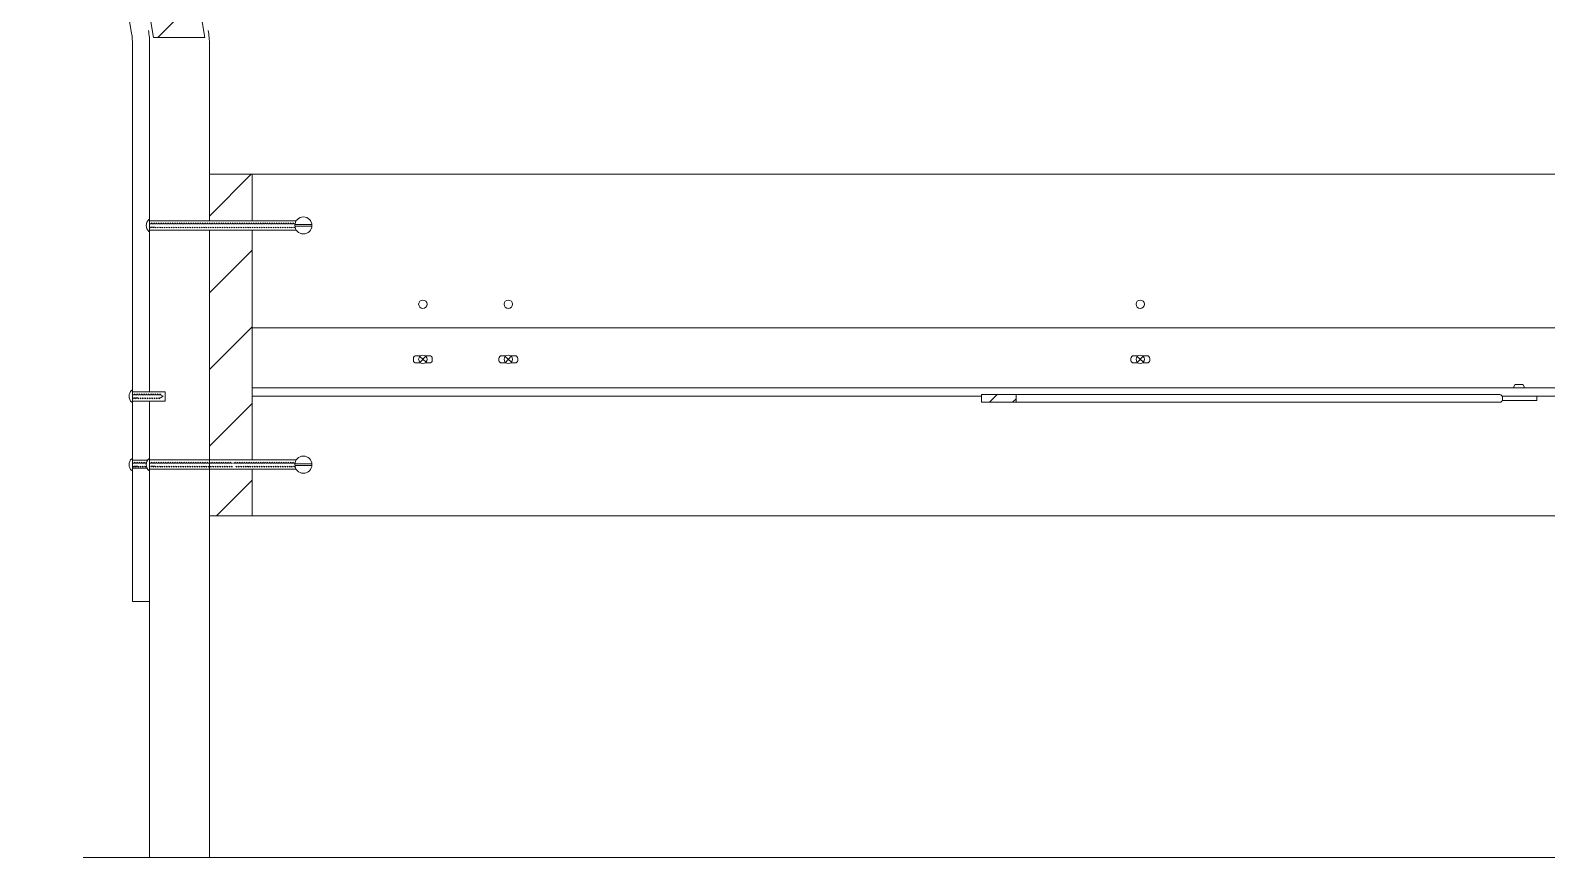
# Model space of a CAD drawing. Header units: millimetres. Extents: x 34 to 3072, y -237 to 919.
# Drawn here: x 2535.6 to 2624.4, y 672.8 to 721.2 of the extents above; entities that cross this region are included whole.
import ezdxf

# ---------------------------------------------------------------- set-up
doc = ezdxf.new("R2010")
doc.units = ezdxf.units.MM
doc.header["$MEASUREMENT"] = 0
doc.linetypes.add('ACAD_ISO02W100', pattern=[15, 12, -3])
for name, color, linetype, lineweight in [('elementi non sezionati', 8, 'Continuous', 18), ('linea di terra', 1, 'Continuous', 18), ('pareti sezionate', 7, 'Continuous', 18), ('retino', 11, 'Continuous', 18), ('riquadro viti', 2, 'Continuous', 18), ('viti e cerniere', 4, 'Continuous', 13)]:
    doc.layers.add(name, color=color, linetype=linetype, lineweight=lineweight)

msp = doc.modelspace()

# ---------------------------------------------------------------- hatches: boundary and pattern name
at = {"layer": 'retino'}
h = msp.add_hatch(dxfattribs=at)
h.set_pattern_fill('ANSI31', color=256)
h.set_pattern_definition([(45, (613.875, -36.4463), (-2.245064, 2.245064), [])])
h.paths.add_polyline_path([(2542.066, 742.813), (2539.066, 742.813), (2539.876, 738.055), (2541.594, 738.055), (2541.594, 737.58), (2539.957, 737.58), (2541.58, 728.046), (2542.291, 728.046), (2542.291, 727.571), (2541.661, 727.571), (2542.258, 724.061), (2543.974, 724.061), (2543.974, 723.586), (2542.339, 723.586), (2542.811, 720.813), (2545.811, 720.813)])
h.paths.add_polyline_path([(2548.579, 709.541), (2546.079, 709.541), (2546.079, 696.086), (2548.579, 696.086)])
h.paths.add_polyline_path([(2548.579, 712.813), (2546.079, 712.813), (2546.079, 710.086), (2548.579, 710.086)])
h.paths.add_polyline_path([(2548.579, 695.541), (2546.079, 695.541), (2546.079, 692.813), (2548.079, 692.813), (2548.579, 692.813)])
h.paths.add_polyline_path([(2766.079, 712.813), (2764.079, 712.813), (2763.579, 712.813), (2763.579, 708.666), (2764.158, 708.666), (2764.158, 707.914), (2763.579, 707.914), (2763.579, 705.727), (2764.158, 705.727), (2764.158, 704.872), (2763.579, 704.872), (2763.579, 699.453), (2764.158, 699.453), (2764.158, 698.597), (2763.579, 698.597), (2763.579, 692.813), (2764.079, 692.813), (2766.079, 692.813)])
h = msp.add_hatch(dxfattribs=at)
h.set_pattern_fill('ANSI31', color=256, scale=0.3)
h.set_pattern_definition([(45, (613.8751, -36.4463), (-0.6735192, 0.6735192), [])])
h.paths.add_polyline_path([(2593.302, 699.913), (2591.279, 699.913), (2591.279, 699.463), (2593.302, 699.463)])

# ---------------------------------------------------------------- linework, layer by layer
at = {"layer": 'elementi non sezionati'}
for p, q in [((2541.522, 721.062), (2535.593, 755.813)), ((2541.579, 720.39), (2541.579, 712.813)), ((2542.579, 720.39), (2542.579, 700.071)), ((2546.079, 712.813), (2546.079, 720.39)), ((2541.579, 687.813), (2541.579, 712.813)), ((2548.579, 712.813), (2763.579, 712.813)), ((2542.579, 699.526), (2542.579, 672.813)), ((2546.079, 692.813), (2546.079, 672.813)), ((2763.579, 692.813), (2548.579, 692.813)), ((2541.579, 687.813), (2542.579, 687.813)), ((2546.079, 672.813), (2542.579, 672.813))]:
    msp.add_line(p, q, dxfattribs=at)
for centre, radius in [((2537.579, 720.39), 4), ((2537.579, 720.39), 5), ((2541.079, 720.39), 5)]:
    msp.add_arc(centre, radius, 0, 9.6824, dxfattribs=at)
at = {"layer": 'linea di terra'}
msp.add_line((2538.682, 672.813), (2773.647, 672.813), dxfattribs=at)
at = {"layer": 'pareti sezionate'}
for points in [[(2539.876, 738.055), (2539.066, 742.813), (2542.066, 742.813), (2545.811, 720.813), (2542.811, 720.813), (2542.339, 723.586)], [(2546.079, 710.086), (2546.079, 712.813), (2548.579, 712.813), (2548.579, 710.086)], [(2548.579, 695.541), (2548.579, 692.813), (2548.079, 692.813), (2546.079, 692.813), (2546.079, 709.541)], [(2548.579, 709.541), (2548.579, 696.086)]]:
    msp.add_lwpolyline(points, dxfattribs=at)
at = {"layer": 'riquadro viti', "ltscale": 0.07}
msp.add_line((2551.16, 709.541), (2542.579, 709.541), dxfattribs=at)
at = {"layer": 'riquadro viti', "linetype": 'ACAD_ISO02W100', "ltscale": 0.07}
for p, q in [((2542.455, 696.074), (2541.578, 696.074)), ((2542.427, 695.599), (2541.579, 695.599))]:
    msp.add_line(p, q, dxfattribs=at)
at = {"layer": 'riquadro viti', "ltscale": 0.07}
for points in [[(2542.579, 710.086), (2551.16, 710.086)], [(2541.582, 700.071), (2543.49, 700.071), (2543.49, 699.526), (2541.586, 699.526)], [(2542.579, 696.086), (2551.16, 696.086)], [(2551.16, 695.541), (2542.579, 695.541)]]:
    msp.add_lwpolyline(points, dxfattribs=at)
at = {"layer": 'viti e cerniere'}
for p, q in [((2542.579, 709.939), (2542.613, 709.906)), ((2542.579, 709.72), (2542.604, 709.72)), ((2542.604, 709.72), (2542.663, 709.664)), ((2542.613, 709.906), (2542.69, 709.906)), ((2542.663, 709.72), (2542.74, 709.72)), ((2542.663, 709.72), (2542.663, 709.664)), ((2542.69, 709.963), (2542.749, 709.906)), ((2542.69, 709.963), (2542.69, 709.906)), ((2542.74, 709.72), (2542.799, 709.664)), ((2542.749, 709.906), (2542.825, 709.906)), ((2542.799, 709.72), (2542.875, 709.72)), ((2542.799, 709.72), (2542.799, 709.664)), ((2542.825, 709.963), (2542.884, 709.906)), ((2542.825, 709.963), (2542.825, 709.906)), ((2542.875, 709.72), (2542.934, 709.664)), ((2542.884, 709.906), (2542.961, 709.906)), ((2542.934, 709.72), (2542.934, 709.664)), ((2542.961, 709.963), (2543.02, 709.906)), ((2542.961, 709.963), (2542.961, 709.906)), ((2543.011, 709.72), (2543.07, 709.664)), ((2543.02, 709.906), (2543.096, 709.906)), ((2543.07, 709.72), (2543.07, 709.664)), ((2543.096, 709.963), (2543.156, 709.906)), ((2543.096, 709.963), (2543.096, 709.906)), ((2543.146, 709.72), (2543.205, 709.664)), ((2543.156, 709.906), (2543.232, 709.906)), ((2543.205, 709.72), (2543.205, 709.664)), ((2543.232, 709.963), (2543.291, 709.906)), ((2543.232, 709.963), (2543.232, 709.906)), ((2543.282, 709.72), (2543.341, 709.664)), ((2543.291, 709.906), (2543.368, 709.906)), ((2543.341, 709.72), (2543.341, 709.664)), ((2543.368, 709.963), (2543.427, 709.906)), ((2543.368, 709.963), (2543.368, 709.906)), ((2543.418, 709.72), (2543.477, 709.664)), ((2543.427, 709.906), (2543.503, 709.906)), ((2543.477, 709.72), (2543.477, 709.664)), ((2543.503, 709.963), (2543.562, 709.906)), ((2543.503, 709.963), (2543.503, 709.906)), ((2543.553, 709.72), (2543.612, 709.664)), ((2543.562, 709.906), (2543.639, 709.906)), ((2543.612, 709.72), (2543.612, 709.664)), ((2543.639, 709.963), (2543.698, 709.906)), ((2543.639, 709.963), (2543.639, 709.906)), ((2543.689, 709.72), (2543.748, 709.664)), ((2543.698, 709.906), (2543.774, 709.906)), ((2543.748, 709.72), (2543.748, 709.664)), ((2543.774, 709.963), (2543.833, 709.906)), ((2543.774, 709.963), (2543.774, 709.906)), ((2543.824, 709.72), (2543.883, 709.664)), ((2543.833, 709.906), (2543.91, 709.906)), ((2543.883, 709.72), (2543.883, 709.664)), ((2543.91, 709.963), (2543.969, 709.906)), ((2543.91, 709.963), (2543.91, 709.906)), ((2543.96, 709.72), (2544.019, 709.664)), ((2543.969, 709.906), (2544.046, 709.906)), ((2544.019, 709.72), (2544.019, 709.664)), ((2544.046, 709.963), (2544.105, 709.906)), ((2544.046, 709.963), (2544.046, 709.906)), ((2544.095, 709.72), (2544.155, 709.664)), ((2544.105, 709.906), (2544.181, 709.906)), ((2544.155, 709.72), (2544.155, 709.664)), ((2544.181, 709.963), (2544.24, 709.906)), ((2544.181, 709.963), (2544.181, 709.906)), ((2544.231, 709.72), (2544.29, 709.664)), ((2544.24, 709.906), (2544.317, 709.906)), ((2544.29, 709.72), (2544.29, 709.664)), ((2544.317, 709.963), (2544.376, 709.906)), ((2544.317, 709.963), (2544.317, 709.906)), ((2544.367, 709.72), (2544.426, 709.664)), ((2544.376, 709.906), (2544.452, 709.906)), ((2544.426, 709.72), (2544.426, 709.664)), ((2544.452, 709.963), (2544.511, 709.906)), ((2544.452, 709.963), (2544.452, 709.906)), ((2544.502, 709.72), (2544.561, 709.664)), ((2544.511, 709.906), (2544.588, 709.906)), ((2544.561, 709.72), (2544.561, 709.664)), ((2544.588, 709.963), (2544.647, 709.906)), ((2544.588, 709.963), (2544.588, 709.906)), ((2544.638, 709.72), (2544.697, 709.664)), ((2544.647, 709.906), (2544.723, 709.906)), ((2544.697, 709.72), (2544.697, 709.664)), ((2544.723, 709.963), (2544.783, 709.906)), ((2544.723, 709.963), (2544.723, 709.906)), ((2544.773, 709.72), (2544.832, 709.664)), ((2544.783, 709.906), (2544.859, 709.906)), ((2544.832, 709.72), (2544.832, 709.664)), ((2544.859, 709.963), (2544.918, 709.906)), ((2544.859, 709.963), (2544.859, 709.906)), ((2544.909, 709.72), (2544.968, 709.664)), ((2544.918, 709.906), (2544.995, 709.906)), ((2544.968, 709.72), (2544.968, 709.664)), ((2544.995, 709.963), (2545.054, 709.906)), ((2544.995, 709.963), (2544.995, 709.906)), ((2545.045, 709.72), (2545.104, 709.664)), ((2545.054, 709.906), (2545.13, 709.906)), ((2545.104, 709.72), (2545.104, 709.664)), ((2545.13, 709.963), (2545.189, 709.906)), ((2545.13, 709.963), (2545.13, 709.906)), ((2545.18, 709.72), (2545.239, 709.664)), ((2545.189, 709.906), (2545.266, 709.906)), ((2545.239, 709.72), (2545.239, 709.664)), ((2545.266, 709.963), (2545.325, 709.906)), ((2545.266, 709.963), (2545.266, 709.906)), ((2545.316, 709.72), (2545.375, 709.664)), ((2545.325, 709.906), (2545.401, 709.906)), ((2545.375, 709.72), (2545.375, 709.664)), ((2545.401, 709.963), (2545.46, 709.906)), ((2545.401, 709.963), (2545.401, 709.906)), ((2545.451, 709.72), (2545.51, 709.664)), ((2545.46, 709.906), (2545.537, 709.906)), ((2545.51, 709.72), (2545.51, 709.664)), ((2545.537, 709.963), (2545.596, 709.906)), ((2545.537, 709.963), (2545.537, 709.906)), ((2545.587, 709.72), (2545.646, 709.664)), ((2545.596, 709.906), (2545.673, 709.906)), ((2545.646, 709.72), (2545.646, 709.664)), ((2545.673, 709.963), (2545.732, 709.906)), ((2545.673, 709.963), (2545.673, 709.906)), ((2545.722, 709.72), (2545.782, 709.664)), ((2545.732, 709.906), (2545.808, 709.906)), ((2545.782, 709.72), (2545.782, 709.664)), ((2545.808, 709.963), (2545.867, 709.906)), ((2545.808, 709.963), (2545.808, 709.906)), ((2545.858, 709.72), (2545.917, 709.664)), ((2545.867, 709.906), (2545.944, 709.906)), ((2545.917, 709.72), (2545.917, 709.664)), ((2545.944, 709.963), (2546.003, 709.906)), ((2545.944, 709.963), (2545.944, 709.906)), ((2545.994, 709.72), (2546.053, 709.664)), ((2546.003, 709.906), (2546.079, 709.906)), ((2546.053, 709.72), (2546.053, 709.664)), ((2546.079, 709.963), (2546.138, 709.906)), ((2546.079, 709.963), (2546.079, 709.906)), ((2546.129, 709.72), (2546.188, 709.664)), ((2546.138, 709.906), (2546.215, 709.906)), ((2546.188, 709.72), (2546.188, 709.664)), ((2546.215, 709.963), (2546.274, 709.906)), ((2546.215, 709.963), (2546.215, 709.906)), ((2546.265, 709.72), (2546.324, 709.664)), ((2546.274, 709.906), (2546.35, 709.906)), ((2546.324, 709.72), (2546.324, 709.664)), ((2546.35, 709.963), (2546.409, 709.906)), ((2546.35, 709.963), (2546.35, 709.906)), ((2546.4, 709.72), (2546.459, 709.664)), ((2546.409, 709.906), (2546.486, 709.906)), ((2546.459, 709.72), (2546.459, 709.664)), ((2546.486, 709.963), (2546.545, 709.906)), ((2546.486, 709.963), (2546.486, 709.906)), ((2546.536, 709.72), (2546.595, 709.664)), ((2546.545, 709.906), (2546.621, 709.906)), ((2546.595, 709.72), (2546.595, 709.664)), ((2546.621, 709.963), (2546.681, 709.906)), ((2546.621, 709.963), (2546.621, 709.906)), ((2546.671, 709.72), (2546.73, 709.664)), ((2546.681, 709.906), (2546.757, 709.906)), ((2546.73, 709.72), (2546.73, 709.664)), ((2546.757, 709.963), (2546.816, 709.906)), ((2546.757, 709.963), (2546.757, 709.906)), ((2546.807, 709.72), (2546.866, 709.664)), ((2546.816, 709.906), (2546.892, 709.906)), ((2546.866, 709.72), (2546.866, 709.664)), ((2546.892, 709.963), (2546.951, 709.906)), ((2546.892, 709.963), (2546.892, 709.906)), ((2546.942, 709.72), (2547.001, 709.664)), ((2546.951, 709.906), (2547.028, 709.906)), ((2547.001, 709.72), (2547.001, 709.664)), ((2547.028, 709.963), (2547.087, 709.906)), ((2547.028, 709.963), (2547.028, 709.906)), ((2547.078, 709.72), (2547.137, 709.664)), ((2547.087, 709.906), (2547.164, 709.906)), ((2547.137, 709.72), (2547.137, 709.664)), ((2547.164, 709.963), (2547.223, 709.906)), ((2547.164, 709.963), (2547.164, 709.906)), ((2547.213, 709.72), (2547.273, 709.664)), ((2547.223, 709.906), (2547.299, 709.906)), ((2547.273, 709.72), (2547.273, 709.664)), ((2547.299, 709.963), (2547.358, 709.906)), ((2547.299, 709.963), (2547.299, 709.906)), ((2547.349, 709.72), (2547.408, 709.664)), ((2547.358, 709.906), (2547.435, 709.906)), ((2547.408, 709.72), (2547.408, 709.664)), ((2547.435, 709.963), (2547.494, 709.906)), ((2547.435, 709.963), (2547.435, 709.906)), ((2547.484, 709.72), (2547.544, 709.664)), ((2547.494, 709.906), (2547.57, 709.906)), ((2547.544, 709.72), (2547.544, 709.664)), ((2547.57, 709.963), (2547.629, 709.906)), ((2547.57, 709.963), (2547.57, 709.906)), ((2547.62, 709.72), (2547.679, 709.664)), ((2547.629, 709.906), (2547.706, 709.906)), ((2547.679, 709.72), (2547.679, 709.664)), ((2547.706, 709.963), (2547.765, 709.906)), ((2547.706, 709.963), (2547.706, 709.906)), ((2547.756, 709.72), (2547.815, 709.664)), ((2547.765, 709.906), (2547.841, 709.906)), ((2547.815, 709.72), (2547.815, 709.664)), ((2547.841, 709.963), (2547.9, 709.906)), ((2547.841, 709.963), (2547.841, 709.906)), ((2547.891, 709.72), (2547.95, 709.664)), ((2547.9, 709.906), (2547.977, 709.906)), ((2547.95, 709.72), (2547.95, 709.664)), ((2547.977, 709.963), (2548.036, 709.906)), ((2547.977, 709.963), (2547.977, 709.906)), ((2548.027, 709.72), (2548.086, 709.664)), ((2548.036, 709.906), (2548.112, 709.906)), ((2548.086, 709.72), (2548.086, 709.664)), ((2548.112, 709.963), (2548.171, 709.906)), ((2548.112, 709.963), (2548.112, 709.906)), ((2548.162, 709.72), (2548.221, 709.664)), ((2548.171, 709.906), (2548.248, 709.906)), ((2548.221, 709.72), (2548.221, 709.664)), ((2548.248, 709.963), (2548.307, 709.906)), ((2548.248, 709.963), (2548.248, 709.906)), ((2548.298, 709.72), (2548.357, 709.664)), ((2548.307, 709.906), (2548.383, 709.906)), ((2548.357, 709.72), (2548.357, 709.664)), ((2548.383, 709.963), (2548.443, 709.906)), ((2548.383, 709.963), (2548.383, 709.906)), ((2548.433, 709.72), (2548.492, 709.664)), ((2548.443, 709.906), (2548.519, 709.906)), ((2548.492, 709.72), (2548.492, 709.664)), ((2548.519, 709.963), (2548.578, 709.906)), ((2548.519, 709.963), (2548.519, 709.906)), ((2548.569, 709.72), (2548.628, 709.664)), ((2548.578, 709.906), (2548.655, 709.906)), ((2548.628, 709.72), (2548.628, 709.664)), ((2548.655, 709.963), (2548.714, 709.906)), ((2548.655, 709.963), (2548.655, 709.906)), ((2548.705, 709.72), (2548.764, 709.664)), ((2548.714, 709.906), (2548.79, 709.906)), ((2548.764, 709.72), (2548.764, 709.664)), ((2548.79, 709.963), (2548.849, 709.906)), ((2548.79, 709.963), (2548.79, 709.906)), ((2548.84, 709.72), (2548.899, 709.664)), ((2548.849, 709.906), (2548.926, 709.906)), ((2548.899, 709.72), (2548.899, 709.664)), ((2548.926, 709.963), (2548.985, 709.906)), ((2548.926, 709.963), (2548.926, 709.906)), ((2548.976, 709.72), (2549.035, 709.664)), ((2548.985, 709.906), (2549.061, 709.906)), ((2549.035, 709.72), (2549.035, 709.664)), ((2549.061, 709.963), (2549.12, 709.906)), ((2549.061, 709.963), (2549.061, 709.906)), ((2549.111, 709.72), (2549.17, 709.664)), ((2549.12, 709.906), (2549.197, 709.906)), ((2549.17, 709.72), (2549.17, 709.664)), ((2549.197, 709.963), (2549.256, 709.906)), ((2549.197, 709.963), (2549.197, 709.906)), ((2549.247, 709.72), (2549.306, 709.664)), ((2549.256, 709.906), (2549.332, 709.906)), ((2549.306, 709.72), (2549.306, 709.664)), ((2549.332, 709.963), (2549.391, 709.906)), ((2549.332, 709.963), (2549.332, 709.906)), ((2549.382, 709.72), (2549.441, 709.664)), ((2549.391, 709.906), (2549.468, 709.906)), ((2549.441, 709.72), (2549.441, 709.664)), ((2549.468, 709.963), (2549.527, 709.906)), ((2549.468, 709.963), (2549.468, 709.906)), ((2549.518, 709.72), (2549.577, 709.664)), ((2549.527, 709.906), (2549.603, 709.906)), ((2549.577, 709.72), (2549.577, 709.664)), ((2549.603, 709.963), (2549.662, 709.906)), ((2549.603, 709.963), (2549.603, 709.906)), ((2549.653, 709.72), (2549.712, 709.664)), ((2549.662, 709.906), (2549.739, 709.906)), ((2549.712, 709.72), (2549.712, 709.664)), ((2549.739, 709.963), (2549.798, 709.906)), ((2549.739, 709.963), (2549.739, 709.906)), ((2549.789, 709.72), (2549.848, 709.664)), ((2549.798, 709.906), (2549.875, 709.906)), ((2549.848, 709.72), (2549.848, 709.664)), ((2549.875, 709.963), (2549.934, 709.906)), ((2549.875, 709.963), (2549.875, 709.906)), ((2549.924, 709.72), (2549.984, 709.664)), ((2549.934, 709.906), (2550.01, 709.906)), ((2549.984, 709.72), (2549.984, 709.664)), ((2550.01, 709.963), (2550.069, 709.906)), ((2550.01, 709.963), (2550.01, 709.906)), ((2550.06, 709.72), (2550.119, 709.664)), ((2550.069, 709.906), (2550.146, 709.906)), ((2550.119, 709.72), (2550.119, 709.664)), ((2550.146, 709.963), (2550.205, 709.906)), ((2550.146, 709.963), (2550.146, 709.906)), ((2550.195, 709.72), (2550.255, 709.664)), ((2550.205, 709.906), (2550.281, 709.906)), ((2550.255, 709.72), (2550.255, 709.664)), ((2550.281, 709.963), (2550.34, 709.906)), ((2550.281, 709.963), (2550.281, 709.906)), ((2550.331, 709.72), (2550.39, 709.664)), ((2550.34, 709.906), (2550.417, 709.906)), ((2550.39, 709.72), (2550.39, 709.664)), ((2550.417, 709.963), (2550.476, 709.906)), ((2550.417, 709.963), (2550.417, 709.906)), ((2550.467, 709.72), (2550.526, 709.664)), ((2550.476, 709.906), (2550.552, 709.906)), ((2550.526, 709.72), (2550.526, 709.664)), ((2550.552, 709.963), (2550.611, 709.906)), ((2550.552, 709.963), (2550.552, 709.906)), ((2550.602, 709.72), (2550.661, 709.664)), ((2550.611, 709.906), (2550.688, 709.906)), ((2550.661, 709.72), (2550.661, 709.664)), ((2550.688, 709.963), (2550.747, 709.906)), ((2550.688, 709.963), (2550.688, 709.906)), ((2550.738, 709.72), (2550.797, 709.664)), ((2550.747, 709.906), (2550.823, 709.906)), ((2550.797, 709.72), (2550.797, 709.664)), ((2550.823, 709.963), (2550.883, 709.906)), ((2550.823, 709.963), (2550.823, 709.906)), ((2550.873, 709.72), (2550.932, 709.664)), ((2550.883, 709.906), (2550.959, 709.906)), ((2550.932, 709.72), (2550.932, 709.664)), ((2550.959, 709.963), (2551.018, 709.906)), ((2550.959, 709.963), (2550.959, 709.906)), ((2551.009, 709.72), (2551.068, 709.664)), ((2551.018, 709.906), (2551.088, 709.906)), ((2551.068, 709.72), (2551.068, 709.664)), ((2551.082, 709.863), (2552.077, 709.863)), ((2551.082, 709.763), (2552.077, 709.763)), ((2763.579, 703.813), (2548.579, 703.813)), ((2558.023, 702.035), (2558.023, 701.918)), ((2558.173, 702.185), (2558.435, 702.185)), ((2558.173, 701.768), (2558.435, 701.768)), ((2558.762, 701.81), (2558.393, 702.146)), ((2558.754, 702.155), (2558.404, 701.798)), ((2558.711, 702.185), (2558.973, 702.185)), ((2558.711, 701.768), (2558.973, 701.768)), ((2559.123, 702.035), (2559.123, 701.918)), ((2563.029, 702.035), (2563.029, 701.918)), ((2563.179, 702.185), (2563.441, 702.185)), ((2563.179, 701.768), (2563.441, 701.768)), ((2563.762, 701.81), (2563.393, 702.146)), ((2563.754, 702.155), (2563.404, 701.798)), ((2563.717, 702.185), (2563.979, 702.185)), ((2563.717, 701.768), (2563.979, 701.768)), ((2564.129, 702.035), (2564.129, 701.918)), ((2600.03, 702.035), (2600.03, 701.918)), ((2600.18, 702.185), (2600.442, 702.185)), ((2600.18, 701.768), (2600.442, 701.768)), ((2600.762, 701.81), (2600.393, 702.146)), ((2600.754, 702.155), (2600.404, 701.798)), ((2600.717, 702.185), (2600.98, 702.185)), ((2600.717, 701.768), (2600.98, 701.768)), ((2601.13, 702.035), (2601.13, 701.918)), ((2622.598, 700.513), (2622.898, 700.513)), ((2622.598, 700.513), (2622.898, 700.513)), ((2541.579, 699.939), (2541.613, 699.906)), ((2541.579, 699.72), (2541.604, 699.72)), ((2541.604, 699.72), (2541.663, 699.664)), ((2541.613, 699.906), (2541.69, 699.906)), ((2541.663, 699.72), (2541.74, 699.72)), ((2541.663, 699.72), (2541.663, 699.664)), ((2541.69, 699.963), (2541.749, 699.906)), ((2541.69, 699.963), (2541.69, 699.906)), ((2541.74, 699.72), (2541.799, 699.664)), ((2541.749, 699.906), (2541.825, 699.906)), ((2541.799, 699.72), (2541.875, 699.72)), ((2541.799, 699.72), (2541.799, 699.664)), ((2541.825, 699.963), (2541.884, 699.906)), ((2541.825, 699.963), (2541.825, 699.906)), ((2541.875, 699.72), (2541.934, 699.664)), ((2541.884, 699.906), (2541.961, 699.906)), ((2541.934, 699.72), (2541.934, 699.664)), ((2541.961, 699.963), (2542.02, 699.906)), ((2541.961, 699.963), (2541.961, 699.906)), ((2542.011, 699.72), (2542.07, 699.664)), ((2542.02, 699.906), (2542.096, 699.906)), ((2542.07, 699.72), (2542.07, 699.664)), ((2542.096, 699.963), (2542.156, 699.906)), ((2542.096, 699.963), (2542.096, 699.906)), ((2542.146, 699.72), (2542.205, 699.664)), ((2542.156, 699.906), (2542.232, 699.906)), ((2542.205, 699.72), (2542.205, 699.664)), ((2542.232, 699.963), (2542.291, 699.906)), ((2542.232, 699.963), (2542.232, 699.906)), ((2542.282, 699.72), (2542.341, 699.664)), ((2542.291, 699.906), (2542.368, 699.906)), ((2542.341, 699.72), (2542.341, 699.664)), ((2542.368, 699.963), (2542.427, 699.906)), ((2542.368, 699.963), (2542.368, 699.906)), ((2542.418, 699.72), (2542.477, 699.664)), ((2542.427, 699.906), (2542.503, 699.906)), ((2542.477, 699.72), (2542.477, 699.664)), ((2542.503, 699.963), (2542.562, 699.906)), ((2542.503, 699.963), (2542.503, 699.906)), ((2542.553, 699.72), (2542.612, 699.664)), ((2542.562, 699.906), (2542.639, 699.906)), ((2542.612, 699.72), (2542.612, 699.664)), ((2542.639, 699.963), (2542.698, 699.906)), ((2542.639, 699.963), (2542.639, 699.906)), ((2542.689, 699.72), (2542.748, 699.664)), ((2542.698, 699.906), (2542.774, 699.906)), ((2542.748, 699.72), (2542.748, 699.664)), ((2542.774, 699.963), (2542.833, 699.906)), ((2542.774, 699.963), (2542.774, 699.906)), ((2542.824, 699.72), (2542.883, 699.664)), ((2542.833, 699.906), (2542.91, 699.906)), ((2542.883, 699.72), (2542.883, 699.664)), ((2542.91, 699.963), (2542.969, 699.906)), ((2542.91, 699.963), (2542.91, 699.906)), ((2542.96, 699.72), (2543.019, 699.664)), ((2542.969, 699.906), (2543.046, 699.906)), ((2543.019, 699.72), (2543.019, 699.664)), ((2543.046, 699.963), (2543.105, 699.906)), ((2543.046, 699.963), (2543.046, 699.906)), ((2543.095, 699.72), (2543.155, 699.664)), ((2543.105, 699.906), (2543.181, 699.906)), ((2543.155, 699.72), (2543.155, 699.664)), ((2543.155, 699.72), (2543.214, 699.72)), ((2543.181, 699.963), (2543.245, 699.889)), ((2543.181, 699.963), (2543.181, 699.906)), ((2543.214, 699.72), (2543.376, 699.813)), ((2543.376, 699.813), (2543.245, 699.889)), ((2763.579, 700.313), (2548.579, 700.313)), ((2591.279, 699.813), (2548.579, 699.813)), ((2621.626, 699.913), (2593.302, 699.913)), ((2691.852, 699.813), (2621.776, 699.813)), ((2623.794, 699.813), (2621.776, 699.813)), ((2621.776, 699.613), (2621.776, 699.763)), ((2623.794, 699.563), (2621.776, 699.563)), ((2622.448, 700.313), (2622.448, 700.363)), ((2622.448, 700.313), (2622.448, 700.363)), ((2623.048, 700.363), (2623.048, 700.313)), ((2623.048, 700.363), (2623.048, 700.313)), ((2623.794, 699.563), (2623.794, 699.813)), ((2621.626, 699.463), (2593.302, 699.463)), ((2541.579, 695.939), (2541.613, 695.906)), ((2541.579, 695.72), (2541.604, 695.72)), ((2541.604, 695.72), (2541.663, 695.664)), ((2541.613, 695.906), (2541.69, 695.906)), ((2541.663, 695.72), (2541.74, 695.72)), ((2541.663, 695.72), (2541.663, 695.664)), ((2541.69, 695.963), (2541.749, 695.906)), ((2541.69, 695.963), (2541.69, 695.906)), ((2541.74, 695.72), (2541.799, 695.664)), ((2541.749, 695.906), (2541.825, 695.906)), ((2541.799, 695.72), (2541.875, 695.72)), ((2541.799, 695.72), (2541.799, 695.664)), ((2541.825, 695.963), (2541.884, 695.906)), ((2541.825, 695.963), (2541.825, 695.906)), ((2541.875, 695.72), (2541.934, 695.664)), ((2541.884, 695.906), (2541.961, 695.906)), ((2541.934, 695.72), (2541.934, 695.664)), ((2541.961, 695.963), (2542.02, 695.906)), ((2541.961, 695.963), (2541.961, 695.906)), ((2542.011, 695.72), (2542.07, 695.664)), ((2542.02, 695.906), (2542.096, 695.906)), ((2542.07, 695.72), (2542.07, 695.664)), ((2542.096, 695.963), (2542.156, 695.906)), ((2542.096, 695.963), (2542.096, 695.906)), ((2542.146, 695.72), (2542.205, 695.664)), ((2542.156, 695.906), (2542.232, 695.906)), ((2542.205, 695.72), (2542.205, 695.664)), ((2542.232, 695.963), (2542.291, 695.906)), ((2542.232, 695.963), (2542.232, 695.906)), ((2542.282, 695.72), (2542.341, 695.664)), ((2542.291, 695.906), (2542.368, 695.906)), ((2542.341, 695.72), (2542.341, 695.664)), ((2542.368, 695.963), (2542.368, 695.906)), ((2542.579, 695.939), (2542.613, 695.906)), ((2542.579, 695.72), (2542.604, 695.72)), ((2542.613, 695.906), (2542.69, 695.906)), ((2542.663, 695.72), (2542.74, 695.72)), ((2542.663, 695.72), (2542.663, 695.664)), ((2542.69, 695.963), (2542.749, 695.906)), ((2542.69, 695.963), (2542.69, 695.906)), ((2542.74, 695.72), (2542.799, 695.664)), ((2542.749, 695.906), (2542.825, 695.906)), ((2542.799, 695.72), (2542.875, 695.72)), ((2542.799, 695.72), (2542.799, 695.664)), ((2542.825, 695.963), (2542.884, 695.906)), ((2542.825, 695.963), (2542.825, 695.906)), ((2542.875, 695.72), (2542.934, 695.664)), ((2542.884, 695.906), (2542.961, 695.906)), ((2542.934, 695.72), (2542.934, 695.664)), ((2542.961, 695.963), (2543.02, 695.906)), ((2542.961, 695.963), (2542.961, 695.906)), ((2543.011, 695.72), (2543.07, 695.664)), ((2543.02, 695.906), (2543.096, 695.906)), ((2543.07, 695.72), (2543.07, 695.664)), ((2543.096, 695.963), (2543.156, 695.906)), ((2543.096, 695.963), (2543.096, 695.906)), ((2543.146, 695.72), (2543.205, 695.664)), ((2543.156, 695.906), (2543.232, 695.906)), ((2543.205, 695.72), (2543.205, 695.664)), ((2543.232, 695.963), (2543.291, 695.906)), ((2543.232, 695.963), (2543.232, 695.906)), ((2543.282, 695.72), (2543.341, 695.664)), ((2543.291, 695.906), (2543.368, 695.906)), ((2543.341, 695.72), (2543.341, 695.664)), ((2543.368, 695.963), (2543.427, 695.906)), ((2543.368, 695.963), (2543.368, 695.906)), ((2543.418, 695.72), (2543.477, 695.664)), ((2543.427, 695.906), (2543.503, 695.906)), ((2543.477, 695.72), (2543.477, 695.664)), ((2543.503, 695.963), (2543.562, 695.906)), ((2543.503, 695.963), (2543.503, 695.906)), ((2543.553, 695.72), (2543.612, 695.664)), ((2543.562, 695.906), (2543.639, 695.906)), ((2543.612, 695.72), (2543.612, 695.664)), ((2543.639, 695.963), (2543.698, 695.906)), ((2543.639, 695.963), (2543.639, 695.906)), ((2543.689, 695.72), (2543.748, 695.664)), ((2543.698, 695.906), (2543.774, 695.906)), ((2543.748, 695.72), (2543.748, 695.664)), ((2543.774, 695.963), (2543.833, 695.906)), ((2543.774, 695.963), (2543.774, 695.906)), ((2543.824, 695.72), (2543.883, 695.664)), ((2543.833, 695.906), (2543.91, 695.906)), ((2543.883, 695.72), (2543.883, 695.664)), ((2543.91, 695.963), (2543.969, 695.906)), ((2543.91, 695.963), (2543.91, 695.906)), ((2543.96, 695.72), (2544.019, 695.664)), ((2543.969, 695.906), (2544.046, 695.906)), ((2544.019, 695.72), (2544.019, 695.664)), ((2544.046, 695.963), (2544.105, 695.906)), ((2544.046, 695.963), (2544.046, 695.906)), ((2544.095, 695.72), (2544.155, 695.664)), ((2544.105, 695.906), (2544.181, 695.906)), ((2544.155, 695.72), (2544.155, 695.664)), ((2544.181, 695.963), (2544.24, 695.906)), ((2544.181, 695.963), (2544.181, 695.906)), ((2544.231, 695.72), (2544.29, 695.664)), ((2544.24, 695.906), (2544.317, 695.906)), ((2544.29, 695.72), (2544.29, 695.664)), ((2544.317, 695.963), (2544.376, 695.906)), ((2544.317, 695.963), (2544.317, 695.906)), ((2544.367, 695.72), (2544.426, 695.664)), ((2544.376, 695.906), (2544.452, 695.906)), ((2544.426, 695.72), (2544.426, 695.664)), ((2544.452, 695.963), (2544.511, 695.906)), ((2544.452, 695.963), (2544.452, 695.906)), ((2544.502, 695.72), (2544.561, 695.664)), ((2544.511, 695.906), (2544.588, 695.906)), ((2544.561, 695.72), (2544.561, 695.664)), ((2544.588, 695.963), (2544.647, 695.906)), ((2544.588, 695.963), (2544.588, 695.906)), ((2544.638, 695.72), (2544.697, 695.664)), ((2544.647, 695.906), (2544.723, 695.906)), ((2544.697, 695.72), (2544.697, 695.664)), ((2544.723, 695.963), (2544.783, 695.906)), ((2544.723, 695.963), (2544.723, 695.906)), ((2544.773, 695.72), (2544.832, 695.664)), ((2544.783, 695.906), (2544.859, 695.906)), ((2544.832, 695.72), (2544.832, 695.664)), ((2544.859, 695.963), (2544.918, 695.906)), ((2544.859, 695.963), (2544.859, 695.906)), ((2544.909, 695.72), (2544.968, 695.664)), ((2544.918, 695.906), (2544.995, 695.906)), ((2544.968, 695.72), (2544.968, 695.664)), ((2544.995, 695.963), (2545.054, 695.906)), ((2544.995, 695.963), (2544.995, 695.906)), ((2545.045, 695.72), (2545.104, 695.664)), ((2545.054, 695.906), (2545.13, 695.906)), ((2545.104, 695.72), (2545.104, 695.664)), ((2545.13, 695.963), (2545.189, 695.906)), ((2545.13, 695.963), (2545.13, 695.906)), ((2545.18, 695.72), (2545.239, 695.664)), ((2545.189, 695.906), (2545.266, 695.906)), ((2545.239, 695.72), (2545.239, 695.664)), ((2545.266, 695.963), (2545.325, 695.906)), ((2545.266, 695.963), (2545.266, 695.906)), ((2545.316, 695.72), (2545.375, 695.664)), ((2545.325, 695.906), (2545.401, 695.906)), ((2545.375, 695.72), (2545.375, 695.664)), ((2545.401, 695.963), (2545.46, 695.906)), ((2545.401, 695.963), (2545.401, 695.906)), ((2545.451, 695.72), (2545.51, 695.664)), ((2545.46, 695.906), (2545.537, 695.906)), ((2545.51, 695.72), (2545.51, 695.664)), ((2545.537, 695.963), (2545.596, 695.906)), ((2545.537, 695.963), (2545.537, 695.906)), ((2545.587, 695.72), (2545.646, 695.664)), ((2545.596, 695.906), (2545.673, 695.906)), ((2545.646, 695.72), (2545.646, 695.664)), ((2545.673, 695.963), (2545.732, 695.906)), ((2545.673, 695.963), (2545.673, 695.906)), ((2545.722, 695.72), (2545.782, 695.664)), ((2545.732, 695.906), (2545.808, 695.906)), ((2545.782, 695.72), (2545.782, 695.664)), ((2545.808, 695.963), (2545.867, 695.906)), ((2545.808, 695.963), (2545.808, 695.906)), ((2545.858, 695.72), (2545.917, 695.664)), ((2545.867, 695.906), (2545.944, 695.906)), ((2545.917, 695.72), (2545.917, 695.664)), ((2545.944, 695.963), (2546.003, 695.906)), ((2545.944, 695.963), (2545.944, 695.906)), ((2545.994, 695.72), (2546.053, 695.664)), ((2546.003, 695.906), (2546.079, 695.906)), ((2546.053, 695.72), (2546.053, 695.664)), ((2546.079, 695.963), (2546.138, 695.906)), ((2546.079, 695.963), (2546.079, 695.906)), ((2546.129, 695.72), (2546.188, 695.664)), ((2546.138, 695.906), (2546.215, 695.906)), ((2546.188, 695.72), (2546.188, 695.664)), ((2546.215, 695.963), (2546.274, 695.906)), ((2546.215, 695.963), (2546.215, 695.906)), ((2546.265, 695.72), (2546.324, 695.664)), ((2546.274, 695.906), (2546.35, 695.906)), ((2546.324, 695.72), (2546.324, 695.664)), ((2546.35, 695.963), (2546.409, 695.906)), ((2546.35, 695.963), (2546.35, 695.906)), ((2546.4, 695.72), (2546.459, 695.664)), ((2546.409, 695.906), (2546.486, 695.906)), ((2546.459, 695.72), (2546.459, 695.664)), ((2546.486, 695.963), (2546.545, 695.906)), ((2546.486, 695.963), (2546.486, 695.906)), ((2546.536, 695.72), (2546.595, 695.664)), ((2546.545, 695.906), (2546.621, 695.906)), ((2546.595, 695.72), (2546.595, 695.664)), ((2546.621, 695.963), (2546.681, 695.906)), ((2546.621, 695.963), (2546.621, 695.906)), ((2546.671, 695.72), (2546.73, 695.664)), ((2546.681, 695.906), (2546.757, 695.906)), ((2546.73, 695.72), (2546.73, 695.664)), ((2546.757, 695.963), (2546.816, 695.906)), ((2546.757, 695.963), (2546.757, 695.906)), ((2546.807, 695.72), (2546.866, 695.664)), ((2546.816, 695.906), (2546.892, 695.906)), ((2546.866, 695.72), (2546.866, 695.664)), ((2546.892, 695.963), (2546.951, 695.906)), ((2546.892, 695.963), (2546.892, 695.906)), ((2546.942, 695.72), (2547.001, 695.664)), ((2546.951, 695.906), (2547.028, 695.906)), ((2547.001, 695.72), (2547.001, 695.664)), ((2547.028, 695.963), (2547.087, 695.906)), ((2547.028, 695.963), (2547.028, 695.906)), ((2547.078, 695.72), (2547.137, 695.664)), ((2547.087, 695.906), (2547.164, 695.906)), ((2547.137, 695.72), (2547.137, 695.664)), ((2547.164, 695.963), (2547.223, 695.906)), ((2547.164, 695.963), (2547.164, 695.906)), ((2547.213, 695.72), (2547.273, 695.664)), ((2547.223, 695.906), (2547.299, 695.906)), ((2547.273, 695.72), (2547.273, 695.664)), ((2547.299, 695.963), (2547.358, 695.906)), ((2547.299, 695.963), (2547.299, 695.906)), ((2547.349, 695.72), (2547.408, 695.664)), ((2547.358, 695.906), (2547.435, 695.906)), ((2547.408, 695.72), (2547.408, 695.664)), ((2547.494, 695.906), (2547.57, 695.906)), ((2547.57, 695.963), (2547.629, 695.906)), ((2547.57, 695.963), (2547.57, 695.906)), ((2547.62, 695.72), (2547.679, 695.664)), ((2547.629, 695.906), (2547.706, 695.906)), ((2547.679, 695.72), (2547.679, 695.664)), ((2547.706, 695.963), (2547.765, 695.906)), ((2547.706, 695.963), (2547.706, 695.906)), ((2547.756, 695.72), (2547.815, 695.664)), ((2547.765, 695.906), (2547.841, 695.906)), ((2547.815, 695.72), (2547.815, 695.664)), ((2547.841, 695.963), (2547.9, 695.906)), ((2547.841, 695.963), (2547.841, 695.906)), ((2547.891, 695.72), (2547.95, 695.664)), ((2547.9, 695.906), (2547.977, 695.906)), ((2547.95, 695.72), (2547.95, 695.664)), ((2547.977, 695.963), (2548.036, 695.906)), ((2547.977, 695.963), (2547.977, 695.906)), ((2548.027, 695.72), (2548.086, 695.664)), ((2548.036, 695.906), (2548.112, 695.906)), ((2548.086, 695.72), (2548.086, 695.664)), ((2548.112, 695.963), (2548.171, 695.906)), ((2548.112, 695.963), (2548.112, 695.906)), ((2548.162, 695.72), (2548.221, 695.664)), ((2548.171, 695.906), (2548.248, 695.906)), ((2548.221, 695.72), (2548.221, 695.664)), ((2548.248, 695.963), (2548.307, 695.906)), ((2548.248, 695.963), (2548.248, 695.906)), ((2548.298, 695.72), (2548.357, 695.664)), ((2548.307, 695.906), (2548.383, 695.906)), ((2548.357, 695.72), (2548.357, 695.664)), ((2548.383, 695.963), (2548.443, 695.906)), ((2548.383, 695.963), (2548.383, 695.906)), ((2548.433, 695.72), (2548.492, 695.664)), ((2548.443, 695.906), (2548.519, 695.906)), ((2548.492, 695.72), (2548.492, 695.664)), ((2548.519, 695.963), (2548.578, 695.906)), ((2548.519, 695.963), (2548.519, 695.906)), ((2548.569, 695.72), (2548.628, 695.664)), ((2548.578, 695.906), (2548.655, 695.906)), ((2548.628, 695.72), (2548.628, 695.664)), ((2548.655, 695.963), (2548.714, 695.906)), ((2548.655, 695.963), (2548.655, 695.906)), ((2548.705, 695.72), (2548.764, 695.664)), ((2548.714, 695.906), (2548.79, 695.906)), ((2548.764, 695.72), (2548.764, 695.664)), ((2548.79, 695.963), (2548.849, 695.906)), ((2548.79, 695.963), (2548.79, 695.906)), ((2548.84, 695.72), (2548.899, 695.664)), ((2548.849, 695.906), (2548.926, 695.906)), ((2548.899, 695.72), (2548.899, 695.664)), ((2548.926, 695.963), (2548.985, 695.906)), ((2548.926, 695.963), (2548.926, 695.906)), ((2548.976, 695.72), (2549.035, 695.664)), ((2548.985, 695.906), (2549.061, 695.906)), ((2549.035, 695.72), (2549.035, 695.664)), ((2549.061, 695.963), (2549.12, 695.906)), ((2549.061, 695.963), (2549.061, 695.906)), ((2549.111, 695.72), (2549.17, 695.664)), ((2549.12, 695.906), (2549.197, 695.906)), ((2549.17, 695.72), (2549.17, 695.664)), ((2549.197, 695.963), (2549.256, 695.906)), ((2549.197, 695.963), (2549.197, 695.906)), ((2549.247, 695.72), (2549.306, 695.664)), ((2549.256, 695.906), (2549.332, 695.906)), ((2549.306, 695.72), (2549.306, 695.664)), ((2549.332, 695.963), (2549.391, 695.906)), ((2549.332, 695.963), (2549.332, 695.906)), ((2549.382, 695.72), (2549.441, 695.664)), ((2549.391, 695.906), (2549.468, 695.906)), ((2549.441, 695.72), (2549.441, 695.664)), ((2549.468, 695.963), (2549.527, 695.906)), ((2549.468, 695.963), (2549.468, 695.906)), ((2549.518, 695.72), (2549.577, 695.664)), ((2549.527, 695.906), (2549.603, 695.906)), ((2549.577, 695.72), (2549.577, 695.664)), ((2549.603, 695.963), (2549.662, 695.906)), ((2549.603, 695.963), (2549.603, 695.906)), ((2549.653, 695.72), (2549.712, 695.664)), ((2549.662, 695.906), (2549.739, 695.906)), ((2549.712, 695.72), (2549.712, 695.664)), ((2549.739, 695.963), (2549.798, 695.906)), ((2549.739, 695.963), (2549.739, 695.906)), ((2549.789, 695.72), (2549.848, 695.664)), ((2549.798, 695.906), (2549.875, 695.906)), ((2549.848, 695.72), (2549.848, 695.664)), ((2549.875, 695.963), (2549.934, 695.906)), ((2549.875, 695.963), (2549.875, 695.906)), ((2549.924, 695.72), (2549.984, 695.664)), ((2549.934, 695.906), (2550.01, 695.906)), ((2549.984, 695.72), (2549.984, 695.664)), ((2550.01, 695.963), (2550.069, 695.906)), ((2550.01, 695.963), (2550.01, 695.906)), ((2550.06, 695.72), (2550.119, 695.664)), ((2550.069, 695.906), (2550.146, 695.906)), ((2550.119, 695.72), (2550.119, 695.664)), ((2550.146, 695.963), (2550.205, 695.906)), ((2550.146, 695.963), (2550.146, 695.906)), ((2550.195, 695.72), (2550.255, 695.664)), ((2550.205, 695.906), (2550.281, 695.906)), ((2550.255, 695.72), (2550.255, 695.664)), ((2550.281, 695.963), (2550.34, 695.906)), ((2550.281, 695.963), (2550.281, 695.906)), ((2550.331, 695.72), (2550.39, 695.664)), ((2550.34, 695.906), (2550.417, 695.906)), ((2550.39, 695.72), (2550.39, 695.664)), ((2550.417, 695.963), (2550.476, 695.906)), ((2550.417, 695.963), (2550.417, 695.906)), ((2550.467, 695.72), (2550.526, 695.664)), ((2550.476, 695.906), (2550.552, 695.906)), ((2550.526, 695.72), (2550.526, 695.664)), ((2550.552, 695.963), (2550.611, 695.906)), ((2550.552, 695.963), (2550.552, 695.906)), ((2550.602, 695.72), (2550.661, 695.664)), ((2550.611, 695.906), (2550.688, 695.906)), ((2550.661, 695.72), (2550.661, 695.664)), ((2550.688, 695.963), (2550.747, 695.906)), ((2550.688, 695.963), (2550.688, 695.906)), ((2550.738, 695.72), (2550.797, 695.664)), ((2550.747, 695.906), (2550.823, 695.906)), ((2550.797, 695.72), (2550.797, 695.664)), ((2550.823, 695.963), (2550.883, 695.906)), ((2550.823, 695.963), (2550.823, 695.906)), ((2550.873, 695.72), (2550.932, 695.664)), ((2550.883, 695.906), (2550.959, 695.906)), ((2550.932, 695.72), (2550.932, 695.664)), ((2550.959, 695.963), (2551.018, 695.906)), ((2550.959, 695.963), (2550.959, 695.906)), ((2551.009, 695.72), (2551.068, 695.664)), ((2551.018, 695.906), (2551.095, 695.906)), ((2551.068, 695.72), (2551.068, 695.664)), ((2551.082, 695.863), (2552.077, 695.863)), ((2551.082, 695.763), (2552.077, 695.763))]:
    msp.add_line(p, q, dxfattribs=at)
for points in [[(2542.579, 709.463), (2542.533, 709.463, -0.451416), (2542.533, 710.163), (2542.579, 710.163)], [(2541.579, 699.463), (2541.533, 699.463, -0.451416), (2541.533, 700.163), (2541.579, 700.163)], [(2541.579, 695.463), (2541.533, 695.463, -0.451416), (2541.533, 696.163), (2541.579, 696.163)], [(2542.579, 695.463), (2542.533, 695.463, -0.451416), (2542.533, 696.163), (2542.579, 696.163)]]:
    msp.add_lwpolyline(points, format="xyb", close=True, dxfattribs=at)
msp.add_lwpolyline([(2591.279, 699.463), (2593.302, 699.463), (2593.302, 699.913), (2591.279, 699.913)], close=True, dxfattribs=at)
for points in [[(2542.368, 695.963), (2542.392, 695.939)], [(2551.095, 695.963), (2551.1, 695.957)], [(2551.099, 695.952), (2551.095, 695.963), (2551.095, 695.906)]]:
    msp.add_lwpolyline(points, dxfattribs=at)
for centre, radius in [((2551.579, 709.813), 0.5), ((2558.579, 705.199), 0.25), ((2563.579, 705.199), 0.25), ((2600.579, 705.199), 0.25), ((2558.579, 701.977), 0.25), ((2563.579, 701.977), 0.25), ((2600.579, 701.977), 0.25), ((2551.579, 695.813), 0.5)]:
    msp.add_circle(centre, radius, dxfattribs=at)
for centre, start, end in [((2558.173, 702.035), 90, 180), ((2558.173, 701.918), 180, 270), ((2558.973, 702.035), 0, 90), ((2558.973, 701.918), 270, 0), ((2563.179, 702.035), 90, 180), ((2563.179, 701.918), 180, 270), ((2563.979, 702.035), 0, 90), ((2563.979, 701.918), 270, 0), ((2600.18, 702.035), 90, 180), ((2600.18, 701.918), 180, 270), ((2600.98, 702.035), 0, 90), ((2600.98, 701.918), 270, 0), ((2622.598, 700.363), 90, 180), ((2622.598, 700.363), 90, 180), ((2622.898, 700.363), 0, 90), ((2622.898, 700.363), 0, 90), ((2621.626, 699.763), 0, 90), ((2621.626, 699.613), 270, 0)]:
    msp.add_arc(centre, 0.15, start, end, dxfattribs=at)

doc.saveas('drawing.dxf')
